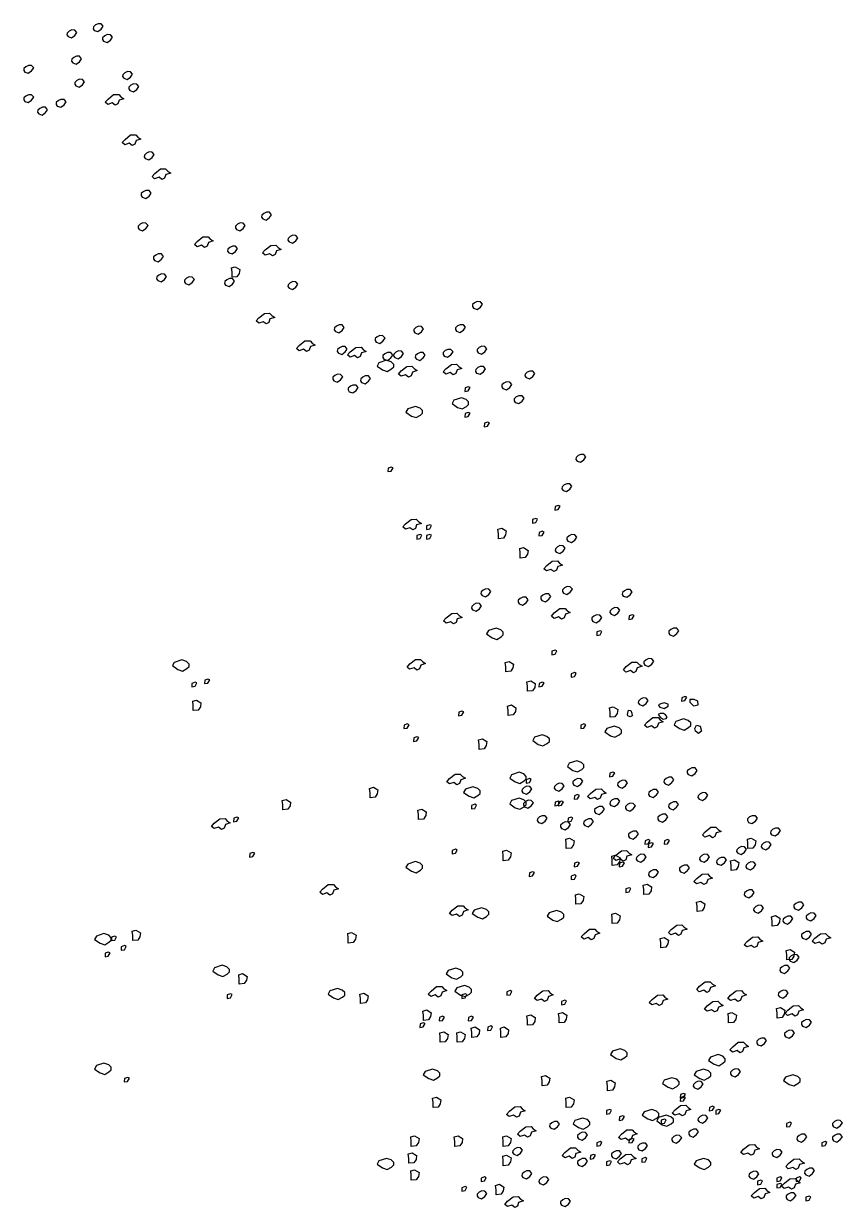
# Model space of a CAD drawing. Header units: millimetres. Extents: x 454 to 24074, y 929 to 15016.
# Drawn here: x 1545 to 2582, y 12656 to 14155 of the extents above; entities that cross this region are included whole.
import ezdxf

# ---------------------------------------------------------------- set-up
doc = ezdxf.new("R2010")
doc.units = ezdxf.units.MM
doc.layers.add('cadblocksdwg.com', color=255, linetype='Continuous')

# ---------------------------------------------------------------- blocks, each defined once
blk = doc.blocks.new('Trees side 07_cad-block.com')
at = {"color": 0}
for points in [[(174.1, 5862.4), (182.9, 5859.2), (191.1, 5865.2), (196.2, 5872.5), (191.1, 5878.5), (183.3, 5878.9), (176.9, 5875.7), (171.9, 5871.1), (171.4, 5866.6)], [(239.3, 5877.8), (248, 5874.6), (256.3, 5880.5), (261.3, 5887.8), (256.3, 5893.8), (248.5, 5894.3), (242.1, 5891.1), (237, 5886.5), (236.6, 5881.9)], [(262.3, 5850.9), (271, 5847.7), (279.3, 5853.7), (284.3, 5861), (279.3, 5867), (271.5, 5867.4), (265.1, 5864.2), (260, 5859.6), (259.6, 5855.1)], [(66.8, 5774.3), (75.5, 5771.1), (83.8, 5777), (88.8, 5784.4), (83.8, 5790.3), (76, 5790.8), (69.5, 5787.6), (64.5, 5783), (64, 5778.4)], [(185.6, 5797.3), (194.4, 5794.1), (202.6, 5800), (207.7, 5807.4), (202.6, 5813.3), (194.8, 5813.8), (188.4, 5810.6), (183.4, 5806), (182.9, 5801.4)], [(312.2, 5759), (320.9, 5755.8), (329.1, 5761.7), (334.2, 5769), (329.1, 5775), (321.3, 5775.5), (314.9, 5772.3), (309.9, 5767.7), (309.4, 5763.1)], [(193.3, 5739.8), (202, 5736.6), (210.3, 5742.6), (215.3, 5749.9), (210.3, 5755.8), (202.5, 5756.3), (196.1, 5753.1), (191, 5748.5), (190.6, 5743.9)], [(327.5, 5728.3), (336.2, 5725.1), (344.5, 5731.1), (349.5, 5738.4), (344.5, 5744.3), (336.7, 5744.8), (330.2, 5741.6), (325.2, 5737), (324.7, 5732.4)], [(66.8, 5701.5), (75.5, 5698.3), (83.8, 5704.2), (88.8, 5711.6), (83.8, 5717.5), (76, 5718), (69.5, 5714.8), (64.5, 5710.2), (64, 5705.6)], [(147.3, 5690), (156, 5686.8), (164.3, 5692.7), (169.3, 5700.1), (164.3, 5706), (156.5, 5706.5), (150.1, 5703.3), (145, 5698.7), (144.6, 5694.1)], [(273.3, 5707.2), (287.1, 5718.2), (299.9, 5718.7), (305.4, 5712.7), (312.8, 5708.1), (300.8, 5704.5), (297.6, 5695.3), (291.2, 5692.1), (283.9, 5697.6), (272.9, 5693.9), (266.5, 5699.4)], [(101.3, 5670.8), (110, 5667.6), (118.3, 5673.6), (123.3, 5680.9), (118.3, 5686.9), (110.5, 5687.3), (104.1, 5684.1), (99, 5679.5), (98.6, 5675)], [(315.5, 5607.1), (329.3, 5618.1), (342.1, 5618.5), (347.6, 5612.6), (354.9, 5608), (343, 5604.3), (339.8, 5595.2), (333.4, 5592), (326.1, 5597.5), (315.1, 5593.8), (308.6, 5599.3)], [(365.8, 5559.7), (374.5, 5556.5), (382.8, 5562.4), (387.8, 5569.8), (382.8, 5575.7), (375, 5576.2), (368.6, 5573), (363.5, 5568.4), (363.1, 5563.8)], [(389.3, 5522.7), (403.1, 5533.7), (415.9, 5534.2), (421.4, 5528.2), (428.8, 5523.7), (416.9, 5520), (413.6, 5510.8), (407.2, 5507.6), (399.9, 5513.1), (388.9, 5509.5), (382.5, 5515)], [(358.2, 5463.9), (366.9, 5460.7), (375.1, 5466.6), (380.2, 5474), (375.1, 5479.9), (367.3, 5480.4), (360.9, 5477.2), (355.9, 5472.6), (355.4, 5468)], [(657.2, 5410.2), (665.9, 5407), (674.2, 5413), (679.2, 5420.3), (674.2, 5426.3), (666.4, 5426.7), (660, 5423.5), (654.9, 5418.9), (654.5, 5414.4)], [(350.5, 5383.4), (359.2, 5380.2), (367.5, 5386.2), (372.5, 5393.5), (367.5, 5399.4), (359.7, 5399.9), (353.2, 5396.7), (348.2, 5392.1), (347.7, 5387.5)], [(592, 5383.4), (600.7, 5380.2), (609, 5386.2), (614, 5393.5), (609, 5399.4), (601.2, 5399.9), (594.8, 5396.7), (589.7, 5392.1), (589.3, 5387.5)], [(494.8, 5354.1), (508.6, 5365.1), (521.4, 5365.5), (526.9, 5359.6), (534.2, 5355), (522.3, 5351.3), (519.1, 5342.2), (512.7, 5339), (505.3, 5344.5), (494.3, 5340.8), (487.9, 5346.3)], [(722.4, 5352.8), (731.1, 5349.5), (739.3, 5355.5), (744.4, 5362.8), (739.3, 5368.8), (731.5, 5369.3), (725.1, 5366), (720.1, 5361.5), (719.6, 5356.9)], [(388.8, 5306.8), (397.5, 5303.6), (405.8, 5309.5), (410.8, 5316.8), (405.8, 5322.8), (398, 5323.3), (391.6, 5320.1), (386.5, 5315.5), (386.1, 5310.9)], [(572.9, 5325.9), (581.6, 5322.7), (589.8, 5328.7), (594.9, 5336), (589.8, 5342), (582, 5342.4), (575.6, 5339.2), (570.6, 5334.6), (570.1, 5330.1)], [(663.5, 5333), (677.3, 5344), (690.1, 5344.5), (695.6, 5338.5), (703, 5333.9), (691, 5330.2), (687.8, 5321.1), (681.4, 5317.9), (674.1, 5323.4), (663.1, 5319.7), (656.7, 5325.2)], [(581, 5265), (581, 5277.4), (579.6, 5288.4), (589.2, 5291.1), (600.2, 5284.2), (598.8, 5274.6), (593.3, 5266.4)], [(396.5, 5256.9), (405.2, 5253.7), (413.5, 5259.7), (418.5, 5267), (413.5, 5273), (405.7, 5273.4), (399.3, 5270.2), (394.2, 5265.7), (393.8, 5261.1)], [(465.5, 5249.3), (474.2, 5246.1), (482.5, 5252), (487.5, 5259.4), (482.5, 5265.3), (474.7, 5265.8), (468.3, 5262.6), (463.2, 5258), (462.8, 5253.4)], [(565.2, 5245.4), (573.9, 5242.2), (582.2, 5248.2), (587.2, 5255.5), (582.2, 5261.5), (574.4, 5261.9), (567.9, 5258.7), (562.9, 5254.2), (562.4, 5249.6)], [(722.4, 5237.8), (731.1, 5234.6), (739.3, 5240.5), (744.4, 5247.9), (739.3, 5253.8), (731.5, 5254.3), (725.1, 5251.1), (720.1, 5246.5), (719.6, 5241.9)], [(1180.2, 5188.3), (1188.9, 5185.1), (1197.2, 5191), (1202.2, 5198.4), (1197.2, 5204.3), (1189.4, 5204.8), (1183, 5201.6), (1177.9, 5197), (1177.5, 5192.4)], [(647.7, 5164.3), (661.5, 5175.3), (674.3, 5175.8), (679.8, 5169.8), (687.1, 5165.2), (675.2, 5161.6), (672, 5152.4), (665.6, 5149.2), (658.3, 5154.7), (647.3, 5151), (640.8, 5156.5)], [(837.4, 5130.5), (846.1, 5127.3), (854.4, 5133.2), (859.4, 5140.6), (854.4, 5146.5), (846.6, 5147), (840.1, 5143.8), (835.1, 5139.2), (834.6, 5134.6)], [(1034.5, 5127), (1043.2, 5123.7), (1051.5, 5129.7), (1056.5, 5137), (1051.5, 5143), (1043.7, 5143.5), (1037.3, 5140.2), (1032.2, 5135.7), (1031.8, 5131.1)], [(1138, 5130.8), (1146.7, 5127.6), (1155, 5133.5), (1160, 5140.9), (1155, 5146.8), (1147.2, 5147.3), (1140.8, 5144.1), (1135.7, 5139.5), (1135.3, 5134.9)], [(938.7, 5104), (947.4, 5100.8), (955.6, 5106.7), (960.7, 5114), (955.6, 5120), (947.8, 5120.5), (941.4, 5117.3), (936.4, 5112.7), (935.9, 5108.1)], [(747.9, 5095.8), (761.7, 5106.8), (774.5, 5107.3), (780, 5101.3), (787.3, 5096.7), (775.4, 5093.1), (772.2, 5083.9), (765.8, 5080.7), (758.5, 5086.2), (747.4, 5082.5), (741, 5088)], [(845.1, 5076.8), (853.8, 5073.6), (862, 5079.6), (867.1, 5086.9), (862, 5092.9), (854.2, 5093.3), (847.8, 5090.1), (842.8, 5085.5), (842.3, 5081)], [(874.5, 5080), (888.2, 5091), (901.1, 5091.5), (906.6, 5085.5), (913.9, 5080.9), (902, 5077.2), (898.8, 5068.1), (892.3, 5064.9), (885, 5070.4), (874, 5066.7), (867.6, 5072.2)], [(1107.4, 5069.5), (1116.1, 5066.3), (1124.3, 5072.2), (1129.4, 5079.6), (1124.3, 5085.5), (1116.5, 5086), (1110.1, 5082.8), (1105.1, 5078.2), (1104.6, 5073.6)], [(1191.7, 5077.1), (1200.4, 5073.9), (1208.7, 5079.9), (1213.7, 5087.2), (1208.7, 5093.2), (1200.9, 5093.6), (1194.5, 5090.4), (1189.4, 5085.8), (1189, 5081.3)], [(954.7, 5035), (966.2, 5031.3), (976.7, 5037.3), (982.2, 5042.3), (982.2, 5048.7), (976.3, 5054.7), (964.3, 5058.8), (945.5, 5052.9), (941, 5044.6)], [(957.8, 5061.8), (966.6, 5058.6), (974.8, 5064.6), (979.9, 5071.9), (974.8, 5077.9), (967, 5078.3), (960.6, 5075.1), (955.6, 5070.5), (955.1, 5065.9)], [(984.7, 5065.6), (993.4, 5062.4), (1001.6, 5068.4), (1006.7, 5075.7), (1001.6, 5081.7), (993.9, 5082.1), (987.4, 5078.9), (982.4, 5074.3), (981.9, 5069.8)], [(1038.4, 5061.8), (1047.1, 5058.6), (1055.3, 5064.6), (1060.4, 5071.9), (1055.3, 5077.9), (1047.5, 5078.3), (1041.1, 5075.1), (1036.1, 5070.5), (1035.6, 5065.9)], [(833.6, 5007.9), (842.3, 5004.6), (850.5, 5010.6), (855.6, 5017.9), (850.5, 5023.9), (842.7, 5024.4), (836.3, 5021.1), (831.3, 5016.6), (830.8, 5012)], [(1001, 5032.6), (1014.8, 5043.6), (1027.6, 5044), (1033.1, 5038.1), (1040.4, 5033.5), (1028.5, 5029.8), (1025.3, 5020.6), (1018.9, 5017.4), (1011.6, 5022.9), (1000.6, 5019.3), (994.1, 5024.8)], [(1111.7, 5037.8), (1125.5, 5048.8), (1138.3, 5049.3), (1143.8, 5043.3), (1151.2, 5038.7), (1139.3, 5035.1), (1136, 5025.9), (1129.6, 5022.7), (1122.3, 5028.2), (1111.3, 5024.5), (1104.9, 5030)], [(1187.9, 5027.3), (1196.6, 5024.1), (1204.8, 5030.1), (1209.9, 5037.4), (1204.8, 5043.4), (1197, 5043.8), (1190.6, 5040.6), (1185.6, 5036), (1185.1, 5031.4)], [(1310.6, 5015.8), (1319.3, 5012.6), (1327.5, 5018.6), (1332.6, 5025.9), (1327.5, 5031.9), (1319.7, 5032.3), (1313.3, 5029.1), (1308.3, 5024.5), (1307.8, 5019.9)], [(871.9, 4981), (880.6, 4977.8), (888.9, 4983.8), (893.9, 4991.1), (888.9, 4997.1), (881.1, 4997.5), (874.6, 4994.3), (869.6, 4989.7), (869.1, 4985.2)], [(902.6, 5004), (911.3, 5000.8), (919.5, 5006.8), (924.6, 5014.1), (919.5, 5020.1), (911.7, 5020.5), (905.3, 5017.3), (900.3, 5012.7), (899.8, 5008.1)], [(1253, 4989), (1261.8, 4985.8), (1270, 4991.7), (1275.1, 4999.1), (1270, 5005), (1262.2, 5005.5), (1255.8, 5002.3), (1250.8, 4997.7), (1250.3, 4993.1)], [(1140.7, 4942), (1152.2, 4938.4), (1162.7, 4944.3), (1168.2, 4949.4), (1168.2, 4955.8), (1162.2, 4961.7), (1150.3, 4965.9), (1131.5, 4959.9), (1126.9, 4951.7)], [(1159.1, 4981.8), (1167.3, 4983.2), (1171.9, 4991.5), (1167.3, 4993.3), (1159.5, 4990.5)], [(1283.7, 4954.5), (1292.4, 4951.3), (1300.7, 4957.3), (1305.7, 4964.6), (1300.7, 4970.5), (1292.9, 4971), (1286.5, 4967.8), (1281.4, 4963.2), (1281, 4958.6)], [(1026.2, 4920.6), (1037.7, 4916.9), (1048.3, 4922.9), (1053.8, 4927.9), (1053.8, 4934.3), (1047.8, 4940.3), (1035.9, 4944.4), (1017.1, 4938.5), (1012.5, 4930.2)], [(1159.1, 4918), (1167.3, 4919.4), (1171.9, 4927.7), (1167.3, 4929.5), (1159.5, 4926.8)], [(1206.9, 4894.1), (1215.2, 4895.5), (1219.8, 4903.8), (1215.2, 4905.6), (1207.4, 4902.8)], [(1437.1, 4808.9), (1445.8, 4805.7), (1454, 4811.6), (1459.1, 4819), (1454, 4824.9), (1446.2, 4825.4), (1439.8, 4822.2), (1434.8, 4817.6), (1434.3, 4813)], [(967.7, 4782.5), (975.9, 4783.9), (980.5, 4792.1), (975.9, 4794), (968.1, 4791.2)], [(1402.6, 4736.1), (1411.3, 4732.9), (1419.5, 4738.8), (1424.6, 4746.2), (1419.5, 4752.1), (1411.7, 4752.6), (1405.3, 4749.4), (1400.3, 4744.8), (1399.8, 4740.2)], [(1382.4, 4686.8), (1390.6, 4688.2), (1395.2, 4696.5), (1390.6, 4698.3), (1382.8, 4695.6)], [(1011.6, 4653.1), (1025.3, 4664.1), (1038.2, 4664.5), (1043.7, 4658.6), (1051, 4654), (1039.1, 4650.3), (1035.9, 4641.1), (1029.4, 4637.9), (1022.1, 4643.4), (1011.1, 4639.8), (1004.7, 4645.3)], [(1063.4, 4639), (1071.6, 4640.4), (1076.2, 4648.6), (1071.6, 4650.5), (1063.8, 4647.7)], [(1242.2, 4616.1), (1242.2, 4628.4), (1240.8, 4639.4), (1250.4, 4642.2), (1261.4, 4635.3), (1260, 4625.7), (1254.5, 4617.4)], [(1326.6, 4655), (1334.8, 4656.3), (1339.4, 4664.6), (1334.8, 4666.4), (1327, 4663.7)], [(1039.4, 4615.1), (1047.7, 4616.5), (1052.3, 4624.7), (1047.7, 4626.6), (1039.9, 4623.8)], [(1063.4, 4615.1), (1071.6, 4616.5), (1076.2, 4624.7), (1071.6, 4626.6), (1063.8, 4623.8)], [(1342.5, 4623.1), (1350.8, 4624.4), (1355.3, 4632.7), (1350.8, 4634.5), (1343, 4631.8)], [(1414.5, 4609.8), (1423.2, 4606.6), (1431.4, 4612.6), (1436.5, 4619.9), (1431.4, 4625.9), (1423.6, 4626.3), (1417.2, 4623.1), (1412.2, 4618.6), (1411.7, 4614)], [(1296.3, 4568), (1296.3, 4580.4), (1294.9, 4591.4), (1304.5, 4594.1), (1315.5, 4587.2), (1314.1, 4577.6), (1308.6, 4569.4)], [(1385.6, 4582.4), (1394.3, 4579.2), (1402.6, 4585.1), (1407.6, 4592.4), (1402.6, 4598.4), (1394.8, 4598.9), (1388.3, 4595.7), (1383.3, 4591.1), (1382.8, 4586.5)], [(1361.9, 4549.5), (1375.6, 4560.5), (1388.5, 4560.9), (1394, 4555), (1401.3, 4550.4), (1389.4, 4546.7), (1386.2, 4537.6), (1379.8, 4534.3), (1372.4, 4539.8), (1361.4, 4536.2), (1355, 4541.7)], [(1403.5, 4480.7), (1412.2, 4477.5), (1420.4, 4483.4), (1425.5, 4490.8), (1420.4, 4496.7), (1412.6, 4497.2), (1406.2, 4494), (1401.2, 4489.4), (1400.7, 4484.8)], [(1201.4, 4475.2), (1210.1, 4472), (1218.4, 4477.9), (1223.4, 4485.3), (1218.4, 4491.2), (1210.6, 4491.7), (1204.1, 4488.5), (1199.1, 4483.9), (1198.6, 4479.3)], [(1293.5, 4454.6), (1302.2, 4451.4), (1310.5, 4457.3), (1315.5, 4464.7), (1310.5, 4470.6), (1302.7, 4471.1), (1296.2, 4467.9), (1291.2, 4463.3), (1290.7, 4458.7)], [(1349.9, 4462.8), (1358.6, 4459.6), (1366.8, 4465.6), (1371.9, 4472.9), (1366.8, 4478.9), (1359, 4479.3), (1352.6, 4476.1), (1347.6, 4471.5), (1347.1, 4466.9)], [(1551.9, 4473.8), (1560.6, 4470.6), (1568.9, 4476.6), (1573.9, 4483.9), (1568.9, 4489.9), (1561.1, 4490.3), (1554.7, 4487.1), (1549.6, 4482.5), (1549.2, 4477.9)], [(1178, 4439.5), (1186.7, 4436.3), (1195, 4442.2), (1200, 4449.5), (1195, 4455.5), (1187.2, 4456), (1180.8, 4452.7), (1175.7, 4448.2), (1175.3, 4443.6)], [(1380.7, 4431.7), (1394.4, 4442.7), (1407.3, 4443.1), (1412.8, 4437.2), (1420.1, 4432.6), (1408.2, 4428.9), (1405, 4419.8), (1398.6, 4416.6), (1391.2, 4422.1), (1380.2, 4418.4), (1373.8, 4423.9)], [(1521.7, 4428.5), (1530.4, 4425.3), (1538.6, 4431.2), (1543.7, 4438.5), (1538.6, 4444.5), (1530.9, 4445), (1524.4, 4441.8), (1519.4, 4437.2), (1518.9, 4432.6)], [(1112.5, 4419.8), (1126.2, 4430.8), (1139.1, 4431.2), (1144.6, 4425.3), (1151.9, 4420.7), (1140, 4417), (1136.8, 4407.9), (1130.4, 4404.6), (1123, 4410.1), (1112, 4406.5), (1105.6, 4412)], [(1476.3, 4410.6), (1485, 4407.4), (1493.3, 4413.4), (1498.3, 4420.7), (1493.3, 4426.6), (1485.5, 4427.1), (1479.1, 4423.9), (1474, 4419.3), (1473.6, 4414.7)], [(1565.8, 4415.8), (1574.1, 4417.2), (1578.7, 4425.4), (1574.1, 4427.2), (1566.3, 4424.5)], [(1226.5, 4370), (1238, 4366.3), (1248.5, 4372.3), (1254, 4377.3), (1254, 4383.8), (1248.1, 4389.7), (1236.2, 4393.8), (1217.4, 4387.9), (1212.8, 4379.6)], [(1486.1, 4375.9), (1494.3, 4377.3), (1498.9, 4385.5), (1494.3, 4387.4), (1486.5, 4384.6)], [(1667.4, 4377.6), (1676.1, 4374.4), (1684.4, 4380.4), (1689.4, 4387.7), (1684.4, 4393.7), (1676.6, 4394.1), (1670.1, 4390.9), (1665.1, 4386.3), (1664.6, 4381.8)], [(1374.4, 4328.1), (1382.7, 4329.5), (1387.3, 4337.7), (1382.7, 4339.5), (1374.9, 4336.8)], [(1605.5, 4302.1), (1614.2, 4298.8), (1622.5, 4304.8), (1627.5, 4312.1), (1622.5, 4318.1), (1614.7, 4318.5), (1608.3, 4315.3), (1603.2, 4310.8), (1602.8, 4306.2)], [(446.8, 4291.4), (458.3, 4287.7), (468.8, 4293.6), (474.3, 4298.7), (474.3, 4305.1), (468.4, 4311.1), (456.5, 4315.2), (437.7, 4309.2), (433.1, 4301)], [(1022.1, 4305.2), (1035.9, 4316.2), (1048.7, 4316.6), (1054.2, 4310.7), (1061.5, 4306.1), (1049.6, 4302.4), (1046.4, 4293.3), (1040, 4290.1), (1032.7, 4295.6), (1021.6, 4291.9), (1015.2, 4297.4)], [(1260.2, 4285.6), (1260.2, 4298), (1258.8, 4308.9), (1268.5, 4311.7), (1279.5, 4304.8), (1278.1, 4295.2), (1272.6, 4287)], [(1559, 4298.5), (1572.8, 4309.5), (1585.6, 4310), (1591.1, 4304), (1598.5, 4299.4), (1586.5, 4295.7), (1583.3, 4286.6), (1576.9, 4283.4), (1569.6, 4288.9), (1558.6, 4285.2), (1552.2, 4290.7)], [(481.1, 4248.4), (489.4, 4249.7), (494, 4258), (489.4, 4259.8), (481.6, 4257.1)], [(513, 4256.3), (521.3, 4257.7), (525.9, 4266), (521.3, 4267.8), (513.5, 4265)], [(1314.3, 4237.5), (1314.3, 4249.9), (1312.9, 4260.9), (1322.6, 4263.6), (1333.6, 4256.8), (1332.2, 4247.1), (1326.7, 4238.9)], [(1342.5, 4248.4), (1350.8, 4249.7), (1355.3, 4258), (1350.8, 4259.8), (1343, 4257.1)], [(1422.3, 4272.3), (1430.5, 4273.7), (1435.1, 4281.9), (1430.5, 4283.7), (1422.7, 4281)], [(484.8, 4189.5), (484.8, 4201.8), (483.4, 4212.8), (493, 4215.6), (504, 4208.7), (502.6, 4199.1), (497.2, 4190.8)], [(1266.2, 4177.4), (1266.2, 4189.8), (1264.8, 4200.8), (1274.5, 4203.5), (1285.5, 4196.7), (1284.1, 4187.1), (1278.6, 4178.8)], [(1591.8, 4204.5), (1600.5, 4201.3), (1608.8, 4207.2), (1613.8, 4214.6), (1608.8, 4220.5), (1601, 4221), (1594.5, 4217.8), (1589.5, 4213.2), (1589, 4208.6)], [(1642.2, 4197.6), (1653.2, 4194.9), (1663.3, 4200.4), (1662.9, 4205), (1653.7, 4208.6), (1645, 4205.9), (1639.5, 4204), (1640.4, 4201.3)], [(1696.3, 4212.7), (1704.6, 4214.1), (1709.2, 4222.4), (1704.6, 4224.2), (1696.8, 4221.4)], [(1717, 4210), (1726.1, 4201.3), (1737.6, 4203.6), (1736.7, 4212.7), (1727.5, 4217.3), (1717, 4216.9)], [(1143.1, 4176.6), (1151.4, 4178), (1156, 4186.2), (1151.4, 4188.1), (1143.6, 4185.3)], [(1519, 4172.9), (1519, 4185.2), (1517.6, 4196.2), (1527.2, 4199), (1538.2, 4192.1), (1536.8, 4182.5), (1531.3, 4174.2)], [(1562.4, 4179.7), (1564.7, 4190.3), (1570.7, 4189.4), (1573.5, 4183.4), (1573.9, 4176.5), (1569.3, 4174.2), (1562.9, 4176.1)], [(1611.5, 4161), (1625.3, 4172), (1638.1, 4172.4), (1643.6, 4166.5), (1650.9, 4161.9), (1639, 4158.2), (1635.8, 4149), (1629.4, 4145.8), (1622.1, 4151.3), (1611, 4147.7), (1604.6, 4153.2)], [(1643.1, 4173.3), (1650.9, 4168.3), (1658.3, 4169.7), (1661, 4174.2), (1656.9, 4178.8), (1651.4, 4182), (1643.6, 4182.5), (1638.1, 4179.7)], [(1007.5, 4144.7), (1015.8, 4146.1), (1020.4, 4154.3), (1015.8, 4156.2), (1008, 4153.4)], [(1446.2, 4144.7), (1454.4, 4146.1), (1459, 4154.3), (1454.4, 4156.2), (1446.7, 4153.4)], [(1519.8, 4126.9), (1531.3, 4123.2), (1541.8, 4129.2), (1547.3, 4134.2), (1547.3, 4140.6), (1541.4, 4146.6), (1529.5, 4150.7), (1510.7, 4144.8), (1506.1, 4136.5)], [(1691.7, 4144.9), (1703.2, 4141.2), (1713.7, 4147.2), (1719.2, 4152.2), (1719.2, 4158.7), (1713.3, 4164.6), (1701.4, 4168.7), (1682.6, 4162.8), (1678, 4154.5)], [(1729.3, 4145.4), (1733.4, 4153.6), (1743, 4150.9), (1745.8, 4138.5), (1738.9, 4133), (1730.7, 4138.5)], [(1031.5, 4112.8), (1039.7, 4114.2), (1044.3, 4122.5), (1039.7, 4124.3), (1031.9, 4121.5)], [(1194.1, 4093.3), (1194.1, 4105.7), (1192.7, 4116.7), (1202.3, 4119.4), (1213.3, 4112.5), (1212, 4102.9), (1206.5, 4094.7)], [(1341, 4105.4), (1352.5, 4101.8), (1363, 4107.7), (1368.5, 4112.8), (1368.5, 4119.2), (1362.5, 4125.2), (1350.6, 4129.3), (1331.8, 4123.3), (1327.2, 4115.1)], [(1426.8, 4041.1), (1438.3, 4037.4), (1448.8, 4043.4), (1454.3, 4048.4), (1454.3, 4054.8), (1448.4, 4060.8), (1436.5, 4064.9), (1417.7, 4059), (1413.1, 4050.7)], [(1120.9, 4020.6), (1134.7, 4031.6), (1147.5, 4032), (1153, 4026.1), (1160.3, 4021.5), (1148.4, 4017.8), (1145.2, 4008.7), (1138.8, 4005.4), (1131.4, 4010.9), (1120.4, 4007.3), (1114, 4012.8)], [(1283.8, 4012.5), (1295.2, 4008.8), (1305.8, 4014.8), (1311.3, 4019.8), (1311.3, 4026.2), (1305.3, 4032.2), (1293.4, 4036.3), (1274.6, 4030.4), (1270, 4022.1)], [(1518, 4025.1), (1526.2, 4026.5), (1530.8, 4034.8), (1526.2, 4036.6), (1518.4, 4033.8)], [(1713.1, 4030.9), (1721.8, 4027.7), (1730.1, 4033.7), (1735.1, 4041), (1730.1, 4047), (1722.3, 4047.4), (1715.9, 4044.2), (1710.8, 4039.7), (1710.4, 4035.1)], [(923.6, 3973.1), (923.6, 3985.5), (922.2, 3996.5), (931.8, 3999.2), (942.8, 3992.4), (941.5, 3982.8), (936, 3974.5)], [(1169.3, 3976.7), (1180.8, 3973.1), (1191.3, 3979), (1196.8, 3984.1), (1196.8, 3990.5), (1190.9, 3996.4), (1178.9, 4000.6), (1160.1, 3994.6), (1155.6, 3986.4)], [(1302.9, 3985), (1311.6, 3981.7), (1319.9, 3987.7), (1324.9, 3995), (1319.9, 4001), (1312.1, 4001.5), (1305.6, 3998.2), (1300.6, 3993.7), (1300.1, 3989.1)], [(1310.6, 4009.2), (1318.9, 4010.6), (1323.4, 4018.8), (1318.9, 4020.6), (1311.1, 4017.9)], [(1383.4, 3992.6), (1392.1, 3989.4), (1400.4, 3995.4), (1405.4, 4002.7), (1400.4, 4008.7), (1392.6, 4009.1), (1386.1, 4005.9), (1381.1, 4001.3), (1380.6, 3996.7)], [(1429.4, 4004.1), (1438.1, 4000.9), (1446.4, 4006.9), (1451.4, 4014.2), (1446.4, 4020.2), (1438.6, 4020.6), (1432.2, 4017.4), (1427.1, 4012.8), (1426.7, 4008.2)], [(1540.6, 4000.3), (1549.3, 3997.1), (1557.5, 4003), (1562.6, 4010.4), (1557.5, 4016.3), (1549.8, 4016.8), (1543.3, 4013.6), (1538.3, 4009), (1537.8, 4004.4)], [(1655.6, 4008), (1664.3, 4004.7), (1672.6, 4010.7), (1677.6, 4018), (1672.6, 4024), (1664.8, 4024.4), (1658.3, 4021.2), (1653.3, 4016.7), (1652.8, 4012.1)], [(707.2, 3943.1), (707.2, 3955.5), (705.8, 3966.5), (715.4, 3969.2), (726.4, 3962.3), (725.1, 3952.7), (719.6, 3944.5)], [(1283.8, 3948.1), (1295.2, 3944.5), (1305.8, 3950.4), (1311.3, 3955.5), (1311.3, 3961.9), (1305.3, 3967.8), (1293.4, 3972), (1274.6, 3966), (1270, 3957.8)], [(1306.7, 3950.5), (1315.4, 3947.3), (1323.7, 3953.2), (1328.7, 3960.5), (1323.7, 3966.5), (1315.9, 3967), (1309.5, 3963.8), (1304.4, 3959.2), (1304, 3954.6)], [(1430.2, 3969.3), (1438.5, 3970.7), (1443.1, 3978.9), (1438.5, 3980.8), (1430.7, 3978)], [(1470.3, 3983.7), (1484.1, 3994.7), (1496.9, 3995.1), (1502.4, 3989.2), (1509.7, 3984.6), (1497.8, 3980.9), (1494.6, 3971.7), (1488.2, 3968.5), (1480.9, 3974), (1469.9, 3970.4), (1463.4, 3975.9)], [(1521.4, 3954.3), (1530.1, 3951.1), (1538.4, 3957), (1543.4, 3964.4), (1538.4, 3970.3), (1530.6, 3970.8), (1524.2, 3967.6), (1519.1, 3963), (1518.7, 3958.4)], [(1617.3, 3977.3), (1626, 3974.1), (1634.2, 3980), (1639.3, 3987.4), (1634.2, 3993.3), (1626.4, 3993.8), (1620, 3990.6), (1615, 3986), (1614.5, 3981.4)], [(1739.9, 3969.6), (1748.7, 3966.4), (1756.9, 3972.4), (1761.9, 3979.7), (1756.9, 3985.7), (1749.1, 3986.1), (1742.7, 3982.9), (1737.6, 3978.3), (1737.2, 3973.8)], [(1043.8, 3919.1), (1043.8, 3931.4), (1042.4, 3942.4), (1052.1, 3945.2), (1063.1, 3938.3), (1061.7, 3928.7), (1056.2, 3920.4)], [(1175, 3945.4), (1183.3, 3946.8), (1187.9, 3955), (1183.3, 3956.9), (1175.5, 3954.1)], [(1382.4, 3953.4), (1390.6, 3954.8), (1395.2, 3963), (1390.6, 3964.8), (1382.8, 3962.1)], [(1390.4, 3953.4), (1398.6, 3954.8), (1403.2, 3963), (1398.6, 3964.8), (1390.8, 3962.1)], [(1483.1, 3935.1), (1491.8, 3931.9), (1500, 3937.9), (1505.1, 3945.2), (1500, 3951.2), (1492.2, 3951.6), (1485.8, 3948.4), (1480.8, 3943.8), (1480.3, 3939.3)], [(1559.8, 3942.8), (1568.5, 3939.6), (1576.7, 3945.6), (1581.8, 3952.9), (1576.7, 3958.8), (1568.9, 3959.3), (1562.5, 3956.1), (1557.5, 3951.5), (1557, 3946.9)], [(1667.1, 3946.6), (1675.8, 3943.4), (1684.1, 3949.4), (1689.1, 3956.7), (1684.1, 3962.7), (1676.3, 3963.1), (1669.8, 3959.9), (1664.8, 3955.3), (1664.3, 3950.8)], [(537, 3909.9), (550.7, 3920.9), (563.6, 3921.3), (569.1, 3915.4), (576.4, 3910.8), (564.5, 3907.1), (561.3, 3897.9), (554.9, 3894.7), (547.5, 3900.2), (536.5, 3896.6), (530.1, 3902.1)], [(584.8, 3913.5), (593.1, 3914.9), (597.7, 3923.1), (593.1, 3925), (585.3, 3922.2)], [(1341.2, 3912.1), (1349.9, 3908.9), (1358.2, 3914.9), (1363.2, 3922.2), (1358.2, 3928.2), (1350.4, 3928.6), (1344, 3925.4), (1338.9, 3920.9), (1338.5, 3916.3)], [(1398.7, 3896.8), (1407.4, 3893.6), (1415.7, 3899.6), (1420.7, 3906.9), (1415.7, 3912.9), (1407.9, 3913.3), (1401.5, 3910.1), (1396.4, 3905.5), (1396, 3900.9)], [(1414.3, 3913.5), (1422.5, 3914.9), (1427.1, 3923.1), (1422.5, 3925), (1414.8, 3922.2)], [(1456.2, 3904.5), (1465, 3901.3), (1473.2, 3907.2), (1478.2, 3914.6), (1473.2, 3920.5), (1465.4, 3921), (1459, 3917.8), (1453.9, 3913.2), (1453.5, 3908.6)], [(1640.3, 3916), (1649, 3912.8), (1657.2, 3918.7), (1662.3, 3926.1), (1657.2, 3932), (1649.4, 3932.5), (1643, 3929.3), (1638, 3924.7), (1637.5, 3920.1)], [(1862.6, 3912.1), (1871.3, 3908.9), (1879.6, 3914.9), (1884.6, 3922.2), (1879.6, 3928.2), (1871.8, 3928.6), (1865.4, 3925.4), (1860.3, 3920.9), (1859.9, 3916.3)], [(1567.4, 3873.8), (1576.1, 3870.6), (1584.4, 3876.6), (1589.4, 3883.9), (1584.4, 3889.9), (1576.6, 3890.3), (1570.2, 3887.1), (1565.1, 3882.5), (1564.7, 3877.9)], [(1755.1, 3888.8), (1768.8, 3899.8), (1781.6, 3900.2), (1787.2, 3894.3), (1794.5, 3889.7), (1782.6, 3886), (1779.4, 3876.9), (1772.9, 3873.7), (1765.6, 3879.2), (1754.6, 3875.5), (1748.2, 3881)], [(1920.1, 3881.5), (1928.8, 3878.3), (1937.1, 3884.2), (1942.1, 3891.6), (1937.1, 3897.5), (1929.3, 3898), (1922.9, 3894.8), (1917.8, 3890.2), (1917.4, 3885.6)], [(1410.5, 3847), (1410.5, 3859.3), (1409.1, 3870.3), (1418.7, 3873.1), (1429.7, 3866.2), (1428.4, 3856.6), (1422.9, 3848.3)], [(1605.7, 3857.7), (1614, 3859.1), (1618.5, 3867.3), (1614, 3869.2), (1606.2, 3866.4)], [(1613.7, 3849.7), (1621.9, 3851.1), (1626.5, 3859.4), (1621.9, 3861.2), (1614.1, 3858.4)], [(1653.6, 3857.7), (1661.8, 3859.1), (1666.4, 3867.3), (1661.8, 3869.2), (1654, 3866.4)], [(1835.8, 3835.5), (1844.5, 3832.3), (1852.7, 3838.3), (1857.8, 3845.6), (1852.7, 3851.5), (1845, 3852), (1838.5, 3848.8), (1833.5, 3844.2), (1833, 3839.6)], [(1861.3, 3847), (1861.3, 3859.3), (1859.9, 3870.3), (1869.6, 3873.1), (1880.6, 3866.2), (1879.2, 3856.6), (1873.7, 3848.3)], [(1897.1, 3847), (1905.8, 3843.8), (1914.1, 3849.7), (1919.1, 3857.1), (1914.1, 3863), (1906.3, 3863.5), (1899.9, 3860.3), (1894.8, 3855.7), (1894.4, 3851.1)], [(624.7, 3825.8), (632.9, 3827.2), (637.5, 3835.4), (632.9, 3837.3), (625.2, 3834.5)], [(1127.2, 3833.8), (1135.4, 3835.2), (1140, 3843.4), (1135.4, 3845.2), (1127.6, 3842.5)], [(1254.2, 3816.9), (1254.2, 3829.3), (1252.8, 3840.3), (1262.4, 3843), (1273.4, 3836.2), (1272.1, 3826.5), (1266.6, 3818.3)], [(1524.7, 3804.9), (1524.7, 3817.3), (1523.3, 3828.3), (1532.9, 3831), (1543.9, 3824.1), (1542.6, 3814.5), (1537.1, 3806.3)], [(1533.6, 3830.8), (1547.3, 3841.8), (1560.2, 3842.3), (1565.7, 3836.3), (1573, 3831.7), (1561.1, 3828), (1557.9, 3818.9), (1551.5, 3815.7), (1544.1, 3821.2), (1533.1, 3817.5), (1526.7, 3823)], [(1586.6, 3816.3), (1595.3, 3813.1), (1603.6, 3819.1), (1608.6, 3826.4), (1603.6, 3832.4), (1595.8, 3832.8), (1589.3, 3829.6), (1584.3, 3825), (1583.8, 3820.5)], [(1743.8, 3816.3), (1752.5, 3813.1), (1760.7, 3819.1), (1765.8, 3826.4), (1760.7, 3832.4), (1752.9, 3832.8), (1746.5, 3829.6), (1741.5, 3825), (1741, 3820.5)], [(1785.9, 3808.7), (1794.7, 3805.5), (1802.9, 3811.4), (1808, 3818.8), (1802.9, 3824.7), (1795.1, 3825.2), (1788.7, 3822), (1783.7, 3817.4), (1783.2, 3812.8)], [(1026.2, 3790.8), (1037.7, 3787.2), (1048.3, 3793.1), (1053.8, 3798.2), (1053.8, 3804.6), (1047.8, 3810.5), (1035.9, 3814.7), (1017.1, 3808.7), (1012.5, 3800.5)], [(1430.2, 3801.9), (1438.5, 3803.3), (1443.1, 3811.5), (1438.5, 3813.4), (1430.7, 3810.6)], [(1541.9, 3801.9), (1550.2, 3803.3), (1554.7, 3811.5), (1550.2, 3813.4), (1542.4, 3810.6)], [(1617.3, 3778), (1626, 3774.8), (1634.2, 3780.8), (1639.3, 3788.1), (1634.2, 3794.1), (1626.4, 3794.5), (1620, 3791.3), (1615, 3786.7), (1614.5, 3782.1)], [(1693.9, 3789.5), (1702.6, 3786.3), (1710.9, 3792.3), (1715.9, 3799.6), (1710.9, 3805.6), (1703.1, 3806), (1696.7, 3802.8), (1691.6, 3798.2), (1691.2, 3793.6)], [(1819.2, 3792.9), (1819.2, 3805.2), (1817.9, 3816.2), (1827.5, 3819), (1838.5, 3812.1), (1837.1, 3802.5), (1831.6, 3794.3)], [(1858.8, 3797.2), (1867.5, 3794), (1875.8, 3799.9), (1880.8, 3807.3), (1875.8, 3813.2), (1868, 3813.7), (1861.5, 3810.5), (1856.5, 3805.9), (1856, 3801.3)], [(1318.6, 3778), (1326.8, 3779.4), (1331.4, 3787.6), (1326.8, 3789.4), (1319, 3786.7)], [(1422.3, 3770), (1430.5, 3771.4), (1435.1, 3779.6), (1430.5, 3781.5), (1422.7, 3778.7)], [(1734, 3772.8), (1747.7, 3783.8), (1760.6, 3784.3), (1766.1, 3778.3), (1773.4, 3773.7), (1761.5, 3770.1), (1758.3, 3760.9), (1751.8, 3757.7), (1744.5, 3763.2), (1733.5, 3759.5), (1727.1, 3765)], [(805.9, 3746.5), (819.7, 3757.5), (832.5, 3757.9), (838, 3752), (845.3, 3747.4), (833.4, 3743.7), (830.2, 3734.5), (823.8, 3731.3), (816.5, 3736.8), (805.5, 3733.2), (799, 3738.7)], [(1434.5, 3708.8), (1434.5, 3721.1), (1433.2, 3732.1), (1442.8, 3734.9), (1453.8, 3728), (1452.4, 3718.4), (1446.9, 3710.1)], [(1557.9, 3738.1), (1566.1, 3739.5), (1570.7, 3747.7), (1566.1, 3749.6), (1558.3, 3746.8)], [(1602.8, 3732.8), (1602.8, 3745.2), (1601.5, 3756.2), (1611.1, 3758.9), (1622.1, 3752), (1620.7, 3742.4), (1615.2, 3734.2)], [(1855, 3728.2), (1863.7, 3725), (1871.9, 3730.9), (1877, 3738.3), (1871.9, 3744.2), (1864.1, 3744.7), (1857.7, 3741.5), (1852.7, 3736.9), (1852.2, 3732.3)], [(1127.6, 3693.8), (1141.3, 3704.8), (1154.2, 3705.2), (1159.7, 3699.3), (1167, 3694.7), (1155.1, 3691), (1151.9, 3681.8), (1145.4, 3678.6), (1138.1, 3684.1), (1127.1, 3680.5), (1120.7, 3686)], [(1735.1, 3690.7), (1735.1, 3703.1), (1733.7, 3714.1), (1743.3, 3716.8), (1754.3, 3710), (1753, 3700.4), (1747.5, 3692.1)], [(1878, 3689.9), (1886.7, 3686.7), (1894.9, 3692.6), (1900, 3700), (1894.9, 3705.9), (1887.1, 3706.4), (1880.7, 3703.2), (1875.7, 3698.6), (1875.2, 3694)], [(1977.6, 3697.5), (1986.3, 3694.3), (1994.6, 3700.3), (1999.6, 3707.6), (1994.6, 3713.6), (1986.8, 3714), (1980.4, 3710.8), (1975.3, 3706.2), (1974.9, 3701.7)], [(1190.8, 3676.4), (1202.2, 3672.8), (1212.8, 3678.7), (1218.3, 3683.8), (1218.3, 3690.2), (1212.3, 3696.1), (1200.4, 3700.3), (1181.6, 3694.3), (1177, 3686.1)], [(1376.8, 3669.3), (1388.2, 3665.6), (1398.8, 3671.6), (1404.3, 3676.6), (1404.3, 3683), (1398.3, 3689), (1386.4, 3693.1), (1367.6, 3687.2), (1363, 3678.9)], [(1524.7, 3660.7), (1524.7, 3673.1), (1523.3, 3684.1), (1532.9, 3686.8), (1543.9, 3679.9), (1542.6, 3670.3), (1537.1, 3662.1)], [(1921.4, 3654.7), (1921.4, 3667), (1920.1, 3678), (1929.7, 3680.8), (1940.7, 3673.9), (1939.3, 3664.3), (1933.8, 3656.1)], [(1950.8, 3663.1), (1959.5, 3659.8), (1967.8, 3665.8), (1972.8, 3673.1), (1967.8, 3679.1), (1960, 3679.5), (1953.6, 3676.3), (1948.5, 3671.8), (1948, 3667.2)], [(2008.3, 3670.7), (2017, 3667.5), (2025.3, 3673.5), (2030.3, 3680.8), (2025.3, 3686.8), (2017.5, 3687.2), (2011.1, 3684), (2006, 3679.4), (2005.6, 3674.8)], [(334.5, 3618.6), (334.5, 3631), (333.1, 3642), (342.7, 3644.7), (353.7, 3637.9), (352.4, 3628.2), (346.9, 3620)], [(1454.5, 3635.8), (1468.2, 3646.8), (1481.1, 3647.2), (1486.6, 3641.3), (1493.9, 3636.7), (1482, 3633), (1478.8, 3623.9), (1472.4, 3620.7), (1465, 3626.2), (1454, 3622.5), (1447.6, 3628)], [(1670.7, 3646.3), (1684.4, 3657.3), (1697.3, 3657.8), (1702.8, 3651.8), (1710.1, 3647.2), (1698.2, 3643.6), (1695, 3634.4), (1688.6, 3631.2), (1681.2, 3636.7), (1670.2, 3633), (1663.8, 3638.5)], [(253.7, 3612.1), (265.2, 3608.4), (275.7, 3614.4), (281.2, 3619.4), (281.2, 3625.8), (275.2, 3631.8), (263.3, 3635.9), (244.5, 3629.9), (239.9, 3621.7)], [(281.7, 3618.5), (290, 3619.9), (294.6, 3628.2), (290, 3630), (282.2, 3627.2)], [(869.5, 3612.6), (869.5, 3625), (868.1, 3636), (877.7, 3638.7), (888.7, 3631.9), (887.4, 3622.2), (881.9, 3614)], [(1644.9, 3600.6), (1644.9, 3613), (1643.5, 3624), (1653.2, 3626.7), (1664.2, 3619.8), (1662.8, 3610.2), (1657.3, 3602)], [(1859, 3616.3), (1872.7, 3627.3), (1885.6, 3627.7), (1891.1, 3621.8), (1898.4, 3617.2), (1886.5, 3613.5), (1883.3, 3604.3), (1876.9, 3601.1), (1869.5, 3606.6), (1858.5, 3603), (1852.1, 3608.5)], [(1996.8, 3624.7), (2005.5, 3621.5), (2013.8, 3627.5), (2018.8, 3634.8), (2013.8, 3640.8), (2006, 3641.2), (1999.6, 3638), (1994.5, 3633.4), (1994.1, 3628.9)], [(2027.5, 3624.7), (2041.2, 3635.7), (2054.1, 3636.1), (2059.6, 3630.2), (2066.9, 3625.6), (2055, 3621.9), (2051.8, 3612.8), (2045.4, 3609.6), (2038, 3615.1), (2027, 3611.4), (2020.6, 3616.9)], [(265.8, 3578.7), (274, 3580), (278.6, 3588.3), (274, 3590.1), (266.2, 3587.4)], [(305.7, 3594.6), (313.9, 3596), (318.5, 3604.2), (313.9, 3606.1), (306.1, 3603.3)], [(1957.5, 3570.6), (1957.5, 3582.9), (1956.1, 3593.9), (1965.7, 3596.7), (1976.7, 3589.8), (1975.4, 3580.2), (1969.9, 3571.9)], [(547, 3533.4), (558.4, 3529.8), (569, 3535.7), (574.5, 3540.8), (574.5, 3547.2), (568.5, 3553.1), (556.6, 3557.3), (537.8, 3551.3), (533.2, 3543)], [(1943.1, 3540.4), (1951.8, 3537.2), (1960.1, 3543.2), (1965.1, 3550.5), (1960.1, 3556.5), (1952.3, 3556.9), (1945.9, 3553.7), (1940.8, 3549.1), (1940.4, 3544.5)], [(1966.1, 3567.2), (1974.8, 3564), (1983.1, 3570), (1988.1, 3577.3), (1983.1, 3583.3), (1975.3, 3583.7), (1968.9, 3580.5), (1963.8, 3576), (1963.4, 3571.4)], [(599, 3510.5), (599, 3522.8), (597.6, 3533.8), (607.2, 3536.6), (618.2, 3529.7), (616.9, 3520.1), (611.4, 3511.9)], [(1126.4, 3526.3), (1137.9, 3522.6), (1148.4, 3528.6), (1153.9, 3533.6), (1153.9, 3540), (1147.9, 3546), (1136, 3550.1), (1117.2, 3544.1), (1112.6, 3535.9)], [(833.1, 3476.2), (844.6, 3472.6), (855.1, 3478.5), (860.6, 3483.5), (860.6, 3490), (854.7, 3495.9), (842.7, 3500), (823.9, 3494.1), (819.4, 3485.8)], [(1074.8, 3493.5), (1088.6, 3504.5), (1101.4, 3504.9), (1106.9, 3499), (1114.3, 3494.4), (1102.3, 3490.7), (1099.1, 3481.5), (1092.7, 3478.3), (1085.4, 3483.8), (1074.4, 3480.2), (1068, 3485.7)], [(1147.9, 3483.4), (1159.3, 3479.7), (1169.9, 3485.7), (1175.4, 3490.7), (1175.4, 3497.1), (1169.4, 3503.1), (1157.5, 3507.2), (1138.7, 3501.2), (1134.1, 3493)], [(1741, 3505.1), (1754.8, 3516.1), (1767.6, 3516.5), (1773.1, 3510.6), (1780.5, 3506), (1768.5, 3502.3), (1765.3, 3493.2), (1758.9, 3490), (1751.6, 3495.5), (1740.6, 3491.8), (1734.1, 3497.3)], [(568.9, 3475), (577.1, 3476.4), (581.7, 3484.7), (577.1, 3486.5), (569.3, 3483.7)], [(899.5, 3462.4), (899.5, 3474.8), (898.2, 3485.8), (907.8, 3488.5), (918.8, 3481.6), (917.4, 3472), (911.9, 3463.8)], [(1151.1, 3475), (1159.3, 3476.4), (1163.9, 3484.7), (1159.3, 3486.5), (1151.6, 3483.7)], [(1262.8, 3483), (1271, 3484.4), (1275.6, 3492.6), (1271, 3494.5), (1263.2, 3491.7)], [(1338.5, 3482.9), (1352.2, 3493.9), (1365.1, 3494.4), (1370.6, 3488.4), (1377.9, 3483.8), (1366, 3480.2), (1362.8, 3471), (1356.4, 3467.8), (1349, 3473.3), (1338, 3469.6), (1331.6, 3475.1)], [(1398.3, 3459.1), (1406.6, 3460.5), (1411.2, 3468.7), (1406.6, 3470.5), (1398.8, 3467.8)], [(1623.2, 3472.4), (1637, 3483.4), (1649.8, 3483.8), (1655.3, 3477.9), (1662.7, 3473.3), (1650.7, 3469.6), (1647.5, 3460.5), (1641.1, 3457.3), (1633.8, 3462.8), (1622.8, 3459.1), (1616.4, 3464.6)], [(1760.3, 3456.6), (1774.1, 3467.6), (1786.9, 3468), (1792.4, 3462.1), (1799.8, 3457.5), (1787.8, 3453.8), (1784.6, 3444.7), (1778.2, 3441.4), (1770.9, 3446.9), (1759.9, 3443.3), (1753.5, 3448.8)], [(1818.3, 3482.9), (1832.1, 3493.9), (1844.9, 3494.4), (1850.4, 3488.4), (1857.8, 3483.8), (1845.8, 3480.2), (1842.6, 3471), (1836.2, 3467.8), (1828.9, 3473.3), (1817.9, 3469.6), (1811.5, 3475.1)], [(1939.3, 3479.1), (1948, 3475.9), (1956.3, 3481.9), (1961.3, 3489.2), (1956.3, 3495.1), (1948.5, 3495.6), (1942, 3492.4), (1937, 3487.8), (1936.5, 3483.2)], [(1055.8, 3420.3), (1055.8, 3432.7), (1054.5, 3443.7), (1064.1, 3446.5), (1075.1, 3439.6), (1073.7, 3430), (1068.2, 3421.7)], [(1392.5, 3414.3), (1392.5, 3426.7), (1391.1, 3437.7), (1400.7, 3440.4), (1411.7, 3433.6), (1410.3, 3424), (1404.8, 3415.7)], [(1813.2, 3414.3), (1813.2, 3426.7), (1811.9, 3437.7), (1821.5, 3440.4), (1832.5, 3433.6), (1831.1, 3424), (1825.6, 3415.7)], [(1933.5, 3426.4), (1933.5, 3438.7), (1932.1, 3449.7), (1941.7, 3452.5), (1952.7, 3445.6), (1951.3, 3436), (1945.8, 3427.7)], [(1960.1, 3446.1), (1973.8, 3457.1), (1986.7, 3457.6), (1992.2, 3451.6), (1999.5, 3447), (1987.6, 3443.4), (1984.4, 3434.2), (1978, 3431), (1970.6, 3436.5), (1959.6, 3432.8), (1953.2, 3438.3)], [(1047.4, 3403.3), (1055.7, 3404.7), (1060.2, 3412.9), (1055.7, 3414.7), (1047.9, 3412)], [(1095.3, 3419.2), (1103.5, 3420.6), (1108.1, 3428.8), (1103.5, 3430.7), (1095.7, 3427.9)], [(1167, 3419.2), (1175.3, 3420.6), (1179.9, 3428.8), (1175.3, 3430.7), (1167.5, 3427.9)], [(1314.3, 3408.3), (1314.3, 3420.7), (1312.9, 3431.7), (1322.6, 3434.4), (1333.6, 3427.6), (1332.2, 3417.9), (1326.7, 3409.7)], [(1996.8, 3406.3), (2005.5, 3403.1), (2013.8, 3409), (2018.8, 3416.4), (2013.8, 3422.3), (2006, 3422.8), (1999.6, 3419.6), (1994.5, 3415), (1994.1, 3410.4)], [(1097.9, 3366.3), (1097.9, 3378.6), (1096.5, 3389.6), (1106.2, 3392.4), (1117.2, 3385.5), (1115.8, 3375.9), (1110.3, 3367.6)], [(1140, 3366.3), (1140, 3378.6), (1138.6, 3389.6), (1148.2, 3392.4), (1159.2, 3385.5), (1157.9, 3375.9), (1152.4, 3367.6)], [(1176.1, 3378.3), (1176.1, 3390.7), (1174.7, 3401.6), (1184.3, 3404.4), (1195.3, 3397.5), (1193.9, 3387.9), (1188.4, 3379.7)], [(1214.9, 3395.3), (1223.2, 3396.7), (1227.7, 3404.9), (1223.2, 3406.8), (1215.4, 3404)], [(1248.2, 3378.3), (1248.2, 3390.7), (1246.8, 3401.6), (1256.4, 3404.4), (1267.4, 3397.5), (1266.1, 3387.9), (1260.6, 3379.7)], [(1954.6, 3379.5), (1963.3, 3376.3), (1971.6, 3382.2), (1976.6, 3389.5), (1971.6, 3395.5), (1963.8, 3396), (1957.4, 3392.8), (1952.3, 3388.2), (1951.9, 3383.6)], [(1534.1, 3326.1), (1545.6, 3322.4), (1556.1, 3328.4), (1561.6, 3333.4), (1561.6, 3339.8), (1555.7, 3345.8), (1543.8, 3349.9), (1525, 3343.9), (1520.4, 3335.7)], [(1823.6, 3355.2), (1837.3, 3366.2), (1850.2, 3366.6), (1855.7, 3360.7), (1863, 3356.1), (1851.1, 3352.4), (1847.9, 3343.3), (1841.5, 3340), (1834.1, 3345.5), (1823.1, 3341.9), (1816.7, 3347.4)], [(1885.6, 3360.3), (1894.3, 3357.1), (1902.6, 3363.1), (1907.6, 3370.4), (1902.6, 3376.3), (1894.8, 3376.8), (1888.4, 3373.6), (1883.3, 3369), (1882.9, 3364.4)], [(1777.3, 3311.8), (1788.8, 3308.1), (1799.3, 3314.1), (1804.8, 3319.1), (1804.8, 3325.5), (1798.9, 3331.5), (1787, 3335.6), (1768.2, 3329.6), (1763.6, 3321.4)], [(253.7, 3290.3), (265.2, 3286.6), (275.7, 3292.6), (281.2, 3297.6), (281.2, 3304.1), (275.2, 3310), (263.3, 3314.1), (244.5, 3308.2), (239.9, 3299.9)], [(1069.2, 3276), (1080.6, 3272.3), (1091.2, 3278.3), (1096.7, 3283.3), (1096.7, 3289.8), (1090.7, 3295.7), (1078.8, 3299.8), (1060, 3293.9), (1055.4, 3285.6)], [(1741.6, 3276), (1753, 3272.3), (1763.6, 3278.3), (1769.1, 3283.3), (1769.1, 3289.8), (1763.1, 3295.7), (1751.2, 3299.8), (1732.4, 3293.9), (1727.8, 3285.6)], [(1820.5, 3283.7), (1829.2, 3280.5), (1837.4, 3286.4), (1842.5, 3293.7), (1837.4, 3299.7), (1829.6, 3300.2), (1823.2, 3297), (1818.2, 3292.4), (1817.7, 3287.8)], [(313.6, 3267.7), (321.9, 3269.1), (326.5, 3277.4), (321.9, 3279.2), (314.1, 3276.5)], [(1350.4, 3258.1), (1350.4, 3270.5), (1349, 3281.5), (1358.6, 3284.2), (1369.6, 3277.4), (1368.2, 3267.7), (1362.7, 3259.5)], [(1512.7, 3246.1), (1512.7, 3258.5), (1511.3, 3269.5), (1520.9, 3272.2), (1531.9, 3265.3), (1530.5, 3255.7), (1525, 3247.5)], [(1662.9, 3254.6), (1674.4, 3250.9), (1684.9, 3256.8), (1690.4, 3261.9), (1690.4, 3268.3), (1684.4, 3274.3), (1672.5, 3278.4), (1653.7, 3272.4), (1649.1, 3264.2)], [(1728.4, 3253), (1737.2, 3249.8), (1745.4, 3255.8), (1750.4, 3263.1), (1745.4, 3269), (1737.6, 3269.5), (1731.2, 3266.3), (1726.1, 3261.7), (1725.7, 3257.1)], [(1963.3, 3261.7), (1974.8, 3258), (1985.3, 3264), (1990.8, 3269), (1990.8, 3275.5), (1984.9, 3281.4), (1973, 3285.5), (1954.2, 3279.6), (1949.6, 3271.3)], [(1693.4, 3227.9), (1701.7, 3229.3), (1706.3, 3237.5), (1701.7, 3239.3), (1693.9, 3236.6)], [(1079.9, 3204), (1079.9, 3216.4), (1078.5, 3227.4), (1088.1, 3230.1), (1099.1, 3223.3), (1097.7, 3213.7), (1092.2, 3205.4)], [(1269.2, 3195.2), (1282.9, 3206.2), (1295.8, 3206.6), (1301.3, 3200.7), (1308.6, 3196.1), (1296.7, 3192.4), (1293.5, 3183.2), (1287.1, 3180), (1279.7, 3185.5), (1268.7, 3181.9), (1262.3, 3187.4)], [(1410.5, 3204), (1410.5, 3216.4), (1409.1, 3227.4), (1418.7, 3230.1), (1429.7, 3223.3), (1428.4, 3213.7), (1422.9, 3205.4)], [(1680.4, 3198.5), (1694.1, 3209.5), (1707, 3210), (1712.5, 3204), (1719.8, 3199.4), (1707.9, 3195.8), (1704.7, 3186.6), (1698.2, 3183.4), (1690.9, 3188.9), (1679.9, 3185.2), (1673.5, 3190.7)], [(1693.4, 3219.9), (1701.7, 3221.3), (1706.3, 3229.5), (1701.7, 3231.4), (1693.9, 3228.6)], [(1765.2, 3196), (1773.5, 3197.4), (1778.1, 3205.6), (1773.5, 3207.5), (1765.7, 3204.7)], [(1441.1, 3154.5), (1452.6, 3150.8), (1463.1, 3156.7), (1468.6, 3161.8), (1468.6, 3168.2), (1462.7, 3174.2), (1450.8, 3178.3), (1432, 3172.3), (1427.4, 3164.1)], [(1510, 3188), (1518.3, 3189.4), (1522.8, 3197.6), (1518.3, 3199.5), (1510.5, 3196.7)], [(1541.9, 3172.1), (1550.2, 3173.5), (1554.7, 3181.7), (1550.2, 3183.5), (1542.4, 3180.8)], [(1612.8, 3175.9), (1624.3, 3172.2), (1634.8, 3178.2), (1640.3, 3183.2), (1640.3, 3189.7), (1634.4, 3195.6), (1622.4, 3199.7), (1603.6, 3193.8), (1599.1, 3185.5)], [(1648.6, 3161.6), (1660, 3157.9), (1670.6, 3163.9), (1676.1, 3168.9), (1676.1, 3175.4), (1670.1, 3181.3), (1658.2, 3185.4), (1639.4, 3179.5), (1634.8, 3171.2)], [(1645.6, 3164.1), (1653.8, 3165.5), (1658.4, 3173.7), (1653.8, 3175.6), (1646, 3172.8)], [(1739.9, 3168.7), (1748.7, 3165.5), (1756.9, 3171.4), (1761.9, 3178.8), (1756.9, 3184.7), (1749.1, 3185.2), (1742.7, 3182), (1737.6, 3177.4), (1737.2, 3172.8)], [(1781.2, 3188), (1789.4, 3189.4), (1794, 3197.6), (1789.4, 3199.5), (1781.6, 3196.7)], [(2073.5, 3156.3), (2082.2, 3153.1), (2090.4, 3159.1), (2095.5, 3166.4), (2090.4, 3172.4), (2082.7, 3172.8), (2076.2, 3169.6), (2071.2, 3165), (2070.7, 3160.4)], [(1296.3, 3145.6), (1310.1, 3156.6), (1322.9, 3157), (1328.4, 3151.1), (1335.7, 3146.5), (1323.8, 3142.8), (1320.6, 3133.7), (1314.2, 3130.5), (1306.8, 3136), (1295.8, 3132.3), (1289.4, 3137.8)], [(1371.9, 3153.4), (1380.6, 3150.2), (1388.9, 3156.1), (1393.9, 3163.4), (1388.9, 3169.4), (1381.1, 3169.9), (1374.6, 3166.7), (1369.6, 3162.1), (1369.1, 3157.5)], [(1547.2, 3137.9), (1561, 3148.9), (1573.8, 3149.3), (1579.3, 3143.4), (1586.7, 3138.8), (1574.7, 3135.1), (1571.5, 3126), (1565.1, 3122.8), (1557.8, 3128.3), (1546.8, 3124.6), (1540.4, 3130.1)], [(1716.9, 3134.2), (1725.6, 3131), (1733.9, 3137), (1738.9, 3144.3), (1733.9, 3150.2), (1726.1, 3150.7), (1719.7, 3147.5), (1714.6, 3142.9), (1714.2, 3138.3)], [(1956.6, 3156.1), (1964.9, 3157.5), (1969.5, 3165.8), (1964.9, 3167.6), (1957.1, 3164.8)], [(1025.8, 3107.9), (1025.8, 3120.3), (1024.4, 3131.3), (1034, 3134), (1045, 3127.1), (1043.6, 3117.5), (1038.1, 3109.3)], [(1134, 3107.9), (1134, 3120.3), (1132.6, 3131.3), (1142.2, 3134), (1153.2, 3127.1), (1151.8, 3117.5), (1146.3, 3109.3)], [(1254.2, 3107.9), (1254.2, 3120.3), (1252.8, 3131.3), (1262.4, 3134), (1273.4, 3127.1), (1272.1, 3117.5), (1266.6, 3109.3)], [(1440.9, 3126.5), (1449.6, 3123.3), (1457.9, 3129.3), (1462.9, 3136.6), (1457.9, 3142.6), (1450.1, 3143), (1443.7, 3139.8), (1438.6, 3135.2), (1438.2, 3130.7)], [(1486.1, 3108.3), (1494.3, 3109.7), (1498.9, 3117.9), (1494.3, 3119.8), (1486.5, 3117)], [(1565.8, 3116.3), (1574.1, 3117.6), (1578.7, 3125.9), (1574.1, 3127.7), (1566.3, 3125)], [(1590.4, 3099.7), (1599.1, 3096.5), (1607.4, 3102.5), (1612.4, 3109.8), (1607.4, 3115.8), (1599.6, 3116.2), (1593.2, 3113), (1588.1, 3108.4), (1587.7, 3103.8)], [(1674.8, 3118.9), (1683.5, 3115.7), (1691.7, 3121.6), (1696.8, 3129), (1691.7, 3134.9), (1683.9, 3135.4), (1677.5, 3132.2), (1672.5, 3127.6), (1672, 3123)], [(1985.3, 3121.8), (1994, 3118.6), (2002.3, 3124.6), (2007.3, 3131.9), (2002.3, 3137.9), (1994.5, 3138.3), (1988.1, 3135.1), (1983, 3130.5), (1982.6, 3126)], [(2044.4, 3108.3), (2052.6, 3109.7), (2057.2, 3117.9), (2052.6, 3119.8), (2044.8, 3117)], [(2073.5, 3121.8), (2082.2, 3118.6), (2090.4, 3124.6), (2095.5, 3131.9), (2090.4, 3137.9), (2082.7, 3138.3), (2076.2, 3135.1), (2071.2, 3130.5), (2070.7, 3126)], [(1019.8, 3065.8), (1019.8, 3078.2), (1018.4, 3089.2), (1028, 3091.9), (1039, 3085.1), (1037.6, 3075.5), (1032.1, 3067.2)], [(1254.2, 3059.8), (1254.2, 3072.2), (1252.8, 3083.2), (1262.4, 3085.9), (1273.4, 3079.1), (1272.1, 3069.4), (1266.6, 3061.2)], [(1279.9, 3088.2), (1288.6, 3085), (1296.8, 3091), (1301.9, 3098.3), (1296.8, 3104.3), (1289.1, 3104.7), (1282.6, 3101.5), (1277.6, 3096.9), (1277.1, 3092.3)], [(1407, 3092.9), (1420.8, 3103.9), (1433.6, 3104.3), (1439.1, 3098.4), (1446.5, 3093.8), (1434.5, 3090.1), (1431.3, 3081), (1424.9, 3077.8), (1417.6, 3083.3), (1406.6, 3079.6), (1400.2, 3085.1)], [(1470.1, 3076.4), (1478.4, 3077.8), (1483, 3086), (1478.4, 3087.9), (1470.6, 3085.1)], [(1525.2, 3080.6), (1534, 3077.3), (1542.2, 3083.3), (1547.3, 3090.6), (1542.2, 3096.6), (1534.4, 3097.1), (1528, 3093.8), (1523, 3089.3), (1522.5, 3084.7)], [(1544.1, 3077.1), (1557.9, 3088.1), (1570.7, 3088.5), (1576.2, 3082.6), (1583.6, 3078), (1571.6, 3074.3), (1568.4, 3065.1), (1562, 3061.9), (1554.7, 3067.4), (1543.7, 3063.8), (1537.3, 3069.3)], [(1850.6, 3100.8), (1864.3, 3111.8), (1877.1, 3112.3), (1882.6, 3106.3), (1890, 3101.7), (1878.1, 3098.1), (1874.9, 3088.9), (1868.4, 3085.7), (1861.1, 3091.2), (1850.1, 3087.5), (1843.7, 3093)], [(1924, 3083.5), (1932.7, 3080.3), (1940.9, 3086.3), (1946, 3093.6), (1940.9, 3099.5), (1933.1, 3100), (1926.7, 3096.8), (1921.7, 3092.2), (1921.2, 3087.6)], [(954.7, 3054.3), (966.2, 3050.7), (976.7, 3056.6), (982.2, 3061.7), (982.2, 3068.1), (976.3, 3074.1), (964.3, 3078.2), (945.5, 3072.2), (941, 3064)], [(1440.9, 3061.4), (1449.6, 3058.2), (1457.9, 3064.1), (1462.9, 3071.5), (1457.9, 3077.4), (1450.1, 3077.9), (1443.7, 3074.7), (1438.6, 3070.1), (1438.2, 3065.5)], [(1510, 3060.5), (1518.3, 3061.8), (1522.8, 3070.1), (1518.3, 3071.9), (1510.5, 3069.2)], [(1597.7, 3068.4), (1606, 3069.8), (1610.6, 3078.1), (1606, 3079.9), (1598.2, 3077.1)], [(1741.6, 3054.3), (1753, 3050.7), (1763.6, 3056.6), (1769.1, 3061.7), (1769.1, 3068.1), (1763.1, 3074.1), (1751.2, 3078.2), (1732.4, 3072.2), (1727.8, 3064)], [(1961.8, 3065.5), (1975.5, 3076.5), (1988.4, 3076.9), (1993.9, 3071), (2001.2, 3066.4), (1989.3, 3062.7), (1986.1, 3053.5), (1979.7, 3050.3), (1972.3, 3055.8), (1961.3, 3052.2), (1954.9, 3057.7)], [(1025.8, 3023.8), (1025.8, 3036.1), (1024.4, 3047.1), (1034, 3049.9), (1045, 3043), (1043.6, 3033.4), (1038.1, 3025.2)], [(1198.9, 3020.6), (1207.2, 3022), (1211.8, 3030.2), (1207.2, 3032.1), (1199.4, 3029.3)], [(1302.9, 3030.7), (1311.6, 3027.5), (1319.9, 3033.5), (1324.9, 3040.8), (1319.9, 3046.8), (1312.1, 3047.2), (1305.6, 3044), (1300.6, 3039.4), (1300.1, 3034.9)], [(1345.1, 3015.4), (1353.8, 3012.2), (1362, 3018.2), (1367.1, 3025.5), (1362, 3031.4), (1354.2, 3031.9), (1347.8, 3028.7), (1342.8, 3024.1), (1342.3, 3019.5)], [(1866.5, 3029.9), (1875.2, 3026.6), (1883.4, 3032.6), (1888.5, 3039.9), (1883.4, 3045.9), (1875.6, 3046.4), (1869.2, 3043.1), (1864.2, 3038.6), (1863.7, 3034)], [(1932.7, 3020.6), (1941, 3022), (1945.6, 3030.2), (1941, 3032.1), (1933.2, 3029.3)], [(1951.7, 3016.6), (1965.4, 3027.6), (1978.3, 3028.1), (1983.8, 3022.1), (1991.1, 3017.5), (1979.2, 3013.9), (1976, 3004.7), (1969.5, 3001.5), (1962.2, 3007), (1951.2, 3003.3), (1944.8, 3008.8)], [(1980.6, 3020.6), (1988.8, 3022), (1993.4, 3030.2), (1988.8, 3032.1), (1981, 3029.3)], [(2004.5, 3037.5), (2013.2, 3034.3), (2021.4, 3040.3), (2026.5, 3047.6), (2021.4, 3053.6), (2013.6, 3054), (2007.2, 3050.8), (2002.2, 3046.2), (2001.7, 3041.6)], [(1151.1, 2996.7), (1159.3, 2998.1), (1163.9, 3006.3), (1159.3, 3008.1), (1151.6, 3005.4)], [(1191.7, 2980.9), (1200.4, 2977.7), (1208.7, 2983.7), (1213.7, 2991), (1208.7, 2997), (1200.9, 2997.4), (1194.5, 2994.2), (1189.4, 2989.6), (1189, 2985)], [(1236.2, 2987.7), (1236.2, 3000.1), (1234.8, 3011.1), (1244.4, 3013.8), (1255.4, 3007), (1254, 2997.3), (1248.5, 2989.1)], [(1876.3, 2992.7), (1890.1, 3003.7), (1902.9, 3004.2), (1908.4, 2998.2), (1915.8, 2993.6), (1903.8, 2990), (1900.6, 2980.8), (1894.2, 2977.6), (1886.9, 2983.1), (1875.9, 2979.4), (1869.5, 2984.9)], [(1884.9, 3012.6), (1893.1, 3014), (1897.7, 3022.3), (1893.1, 3024.1), (1885.3, 3021.3)], [(1932.7, 3004.7), (1941, 3006), (1945.6, 3014.3), (1941, 3016.1), (1933.2, 3013.4)], [(1264.7, 2971.6), (1278.4, 2982.6), (1291.3, 2983.1), (1296.8, 2977.1), (1304.1, 2972.6), (1292.2, 2968.9), (1289, 2959.7), (1282.5, 2956.5), (1275.2, 2962), (1264.2, 2958.4), (1257.8, 2963.9)], [(1398.7, 2961.8), (1407.4, 2958.5), (1415.7, 2964.5), (1420.7, 2971.8), (1415.7, 2977.8), (1407.9, 2978.3), (1401.5, 2975), (1396.4, 2970.5), (1396, 2965.9)], [(1958.5, 2976.2), (1967.2, 2973), (1975.4, 2979), (1980.5, 2986.3), (1975.4, 2992.2), (1967.6, 2992.7), (1961.2, 2989.5), (1956.2, 2984.9), (1955.7, 2980.3)], [(2004.5, 2972.8), (2012.8, 2974.1), (2017.3, 2982.4), (2012.8, 2984.2), (2005, 2981.5)]]:
    blk.add_lwpolyline(points, close=True, dxfattribs=at)

msp = doc.modelspace()

# ---------------------------------------------------------------- block references
at = {"layer": 'cadblocksdwg.com', "xscale": 0.5103099452236204, "yscale": 0.5103099452236204, "zscale": 0.5103099452236204}
msp.add_blockref('Trees side 07_cad-block.com', (1512.5, 11147.1), dxfattribs=at)

doc.saveas('drawing.dxf')
